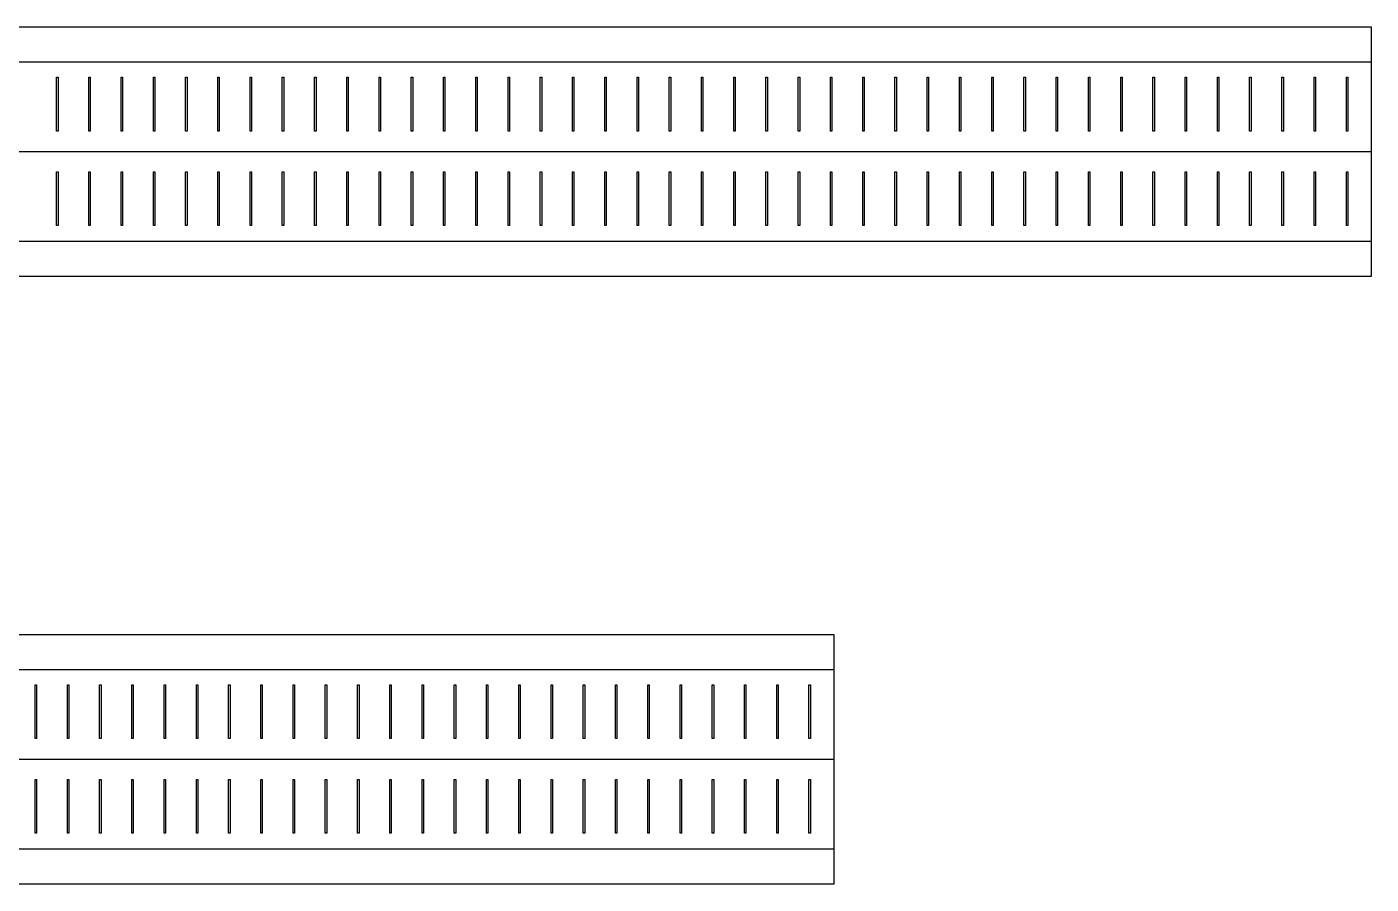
# Model space of a CAD drawing. Header units: millimetres. Extents: x 3 to 2190, y -6317 to 0.
# Drawn here: x 1594.8 to 1970, y -708.8 to -469.4 of the extents above; entities that cross this region are included whole.
import ezdxf

# ---------------------------------------------------------------- set-up
doc = ezdxf.new("R2010")
doc.units = ezdxf.units.MM
for name, color, linetype in [('IV_BEND_DOWN', 1, 'Continuous'), ('IV_INTERIOR_PROFILES', 7, 'Continuous'), ('IV_OUTER_PROFILE', 7, 'Continuous')]:
    doc.layers.add(name, color=color, linetype=linetype)

msp = doc.modelspace()

# ---------------------------------------------------------------- linework, layer by layer
at = {"layer": 'IV_BEND_DOWN'}
for p, q in [((1040, -479.14), (1970, -479.14)), ((1040, -504.21), (1970, -504.21)), ((1040, -529.28), (1970, -529.28)), ((1040, -648.85), (1820, -648.85)), ((1040, -673.92), (1820, -673.92)), ((1040, -698.98), (1820, -698.98))]:
    msp.add_line(p, q, dxfattribs=at)
at = {"layer": 'IV_INTERIOR_PROFILES'}
for p, q in [((1603.1, -483.5), (1603.5, -483.5)), ((1603.1, -498.5), (1603.1, -483.5)), ((1603.5, -483.5), (1603.5, -498.5)), ((1612.1, -483.5), (1612.5, -483.5)), ((1612.1, -498.5), (1612.1, -483.5)), ((1612.5, -483.5), (1612.5, -498.5)), ((1621.1, -483.5), (1621.5, -483.5)), ((1621.1, -498.5), (1621.1, -483.5)), ((1621.5, -483.5), (1621.5, -498.5)), ((1630.1, -483.5), (1630.5, -483.5)), ((1630.1, -498.5), (1630.1, -483.5)), ((1630.5, -483.5), (1630.5, -498.5)), ((1639.1, -483.5), (1639.5, -483.5)), ((1639.1, -498.5), (1639.1, -483.5)), ((1639.5, -483.5), (1639.5, -498.5)), ((1648.1, -483.5), (1648.5, -483.5)), ((1648.1, -498.5), (1648.1, -483.5)), ((1648.5, -483.5), (1648.5, -498.5)), ((1657.1, -483.5), (1657.5, -483.5)), ((1657.1, -498.5), (1657.1, -483.5)), ((1657.5, -483.5), (1657.5, -498.5)), ((1666.1, -483.5), (1666.5, -483.5)), ((1666.1, -498.5), (1666.1, -483.5)), ((1666.5, -483.5), (1666.5, -498.5)), ((1675.1, -483.5), (1675.5, -483.5)), ((1675.1, -498.5), (1675.1, -483.5)), ((1675.5, -483.5), (1675.5, -498.5)), ((1684.1, -483.5), (1684.5, -483.5)), ((1684.1, -498.5), (1684.1, -483.5)), ((1684.5, -483.5), (1684.5, -498.5)), ((1693.1, -483.5), (1693.5, -483.5)), ((1693.1, -498.5), (1693.1, -483.5)), ((1693.5, -483.5), (1693.5, -498.5)), ((1702.1, -483.5), (1702.5, -483.5)), ((1702.1, -498.5), (1702.1, -483.5)), ((1702.5, -483.5), (1702.5, -498.5)), ((1711.1, -483.5), (1711.5, -483.5)), ((1711.1, -498.5), (1711.1, -483.5)), ((1711.5, -483.5), (1711.5, -498.5)), ((1720.1, -483.5), (1720.5, -483.5)), ((1720.1, -498.5), (1720.1, -483.5)), ((1720.5, -483.5), (1720.5, -498.5)), ((1729.1, -483.5), (1729.5, -483.5)), ((1729.1, -498.5), (1729.1, -483.5)), ((1729.5, -483.5), (1729.5, -498.5)), ((1738.1, -483.5), (1738.5, -483.5)), ((1738.1, -498.5), (1738.1, -483.5)), ((1738.5, -483.5), (1738.5, -498.5)), ((1747.1, -483.5), (1747.5, -483.5)), ((1747.1, -498.5), (1747.1, -483.5)), ((1747.5, -483.5), (1747.5, -498.5)), ((1756.1, -483.5), (1756.5, -483.5)), ((1756.1, -498.5), (1756.1, -483.5)), ((1756.5, -483.5), (1756.5, -498.5)), ((1765.1, -483.5), (1765.5, -483.5)), ((1765.1, -498.5), (1765.1, -483.5)), ((1765.5, -483.5), (1765.5, -498.5)), ((1774.1, -483.5), (1774.5, -483.5)), ((1774.1, -498.5), (1774.1, -483.5)), ((1774.5, -483.5), (1774.5, -498.5)), ((1783.1, -483.5), (1783.5, -483.5)), ((1783.1, -498.5), (1783.1, -483.5)), ((1783.5, -483.5), (1783.5, -498.5)), ((1792.1, -483.5), (1792.5, -483.5)), ((1792.1, -498.5), (1792.1, -483.5)), ((1792.5, -483.5), (1792.5, -498.5)), ((1801.1, -483.5), (1801.5, -483.5)), ((1801.1, -498.5), (1801.1, -483.5)), ((1801.5, -483.5), (1801.5, -498.5)), ((1810.1, -483.5), (1810.5, -483.5)), ((1810.1, -498.5), (1810.1, -483.5)), ((1810.5, -483.5), (1810.5, -498.5)), ((1819.1, -483.5), (1819.5, -483.5)), ((1819.1, -498.5), (1819.1, -483.5)), ((1819.5, -483.5), (1819.5, -498.5)), ((1828.1, -483.5), (1828.5, -483.5)), ((1828.1, -498.5), (1828.1, -483.5)), ((1828.5, -483.5), (1828.5, -498.5)), ((1837.1, -483.5), (1837.5, -483.5)), ((1837.1, -498.5), (1837.1, -483.5)), ((1837.5, -483.5), (1837.5, -498.5)), ((1846.1, -483.5), (1846.5, -483.5)), ((1846.1, -498.5), (1846.1, -483.5)), ((1846.5, -483.5), (1846.5, -498.5)), ((1855.1, -483.5), (1855.5, -483.5)), ((1855.1, -498.5), (1855.1, -483.5)), ((1855.5, -483.5), (1855.5, -498.5)), ((1864.1, -483.5), (1864.5, -483.5)), ((1864.1, -498.5), (1864.1, -483.5)), ((1864.5, -483.5), (1864.5, -498.5)), ((1873.1, -483.5), (1873.5, -483.5)), ((1873.1, -498.5), (1873.1, -483.5)), ((1873.5, -483.5), (1873.5, -498.5)), ((1882.1, -483.5), (1882.5, -483.5)), ((1882.1, -498.5), (1882.1, -483.5)), ((1882.5, -483.5), (1882.5, -498.5)), ((1891.1, -483.5), (1891.5, -483.5)), ((1891.1, -498.5), (1891.1, -483.5)), ((1891.5, -483.5), (1891.5, -498.5)), ((1900.1, -483.5), (1900.5, -483.5)), ((1900.1, -498.5), (1900.1, -483.5)), ((1900.5, -483.5), (1900.5, -498.5)), ((1909.1, -483.5), (1909.5, -483.5)), ((1909.1, -498.5), (1909.1, -483.5)), ((1909.5, -483.5), (1909.5, -498.5)), ((1918.1, -483.5), (1918.5, -483.5)), ((1918.1, -498.5), (1918.1, -483.5)), ((1918.5, -483.5), (1918.5, -498.5)), ((1927.1, -483.5), (1927.5, -483.5)), ((1927.1, -498.5), (1927.1, -483.5)), ((1927.5, -483.5), (1927.5, -498.5)), ((1936.1, -483.5), (1936.5, -483.5)), ((1936.1, -498.5), (1936.1, -483.5)), ((1936.5, -483.5), (1936.5, -498.5)), ((1945.1, -483.5), (1945.5, -483.5)), ((1945.1, -498.5), (1945.1, -483.5)), ((1945.5, -483.5), (1945.5, -498.5)), ((1954.1, -483.5), (1954.5, -483.5)), ((1954.1, -498.5), (1954.1, -483.5)), ((1954.5, -483.5), (1954.5, -498.5)), ((1963.1, -483.5), (1963.5, -483.5)), ((1963.1, -498.5), (1963.1, -483.5)), ((1963.5, -483.5), (1963.5, -498.5)), ((1603.5, -498.5), (1603.1, -498.5)), ((1612.5, -498.5), (1612.1, -498.5)), ((1621.5, -498.5), (1621.1, -498.5)), ((1630.5, -498.5), (1630.1, -498.5)), ((1639.5, -498.5), (1639.1, -498.5)), ((1648.5, -498.5), (1648.1, -498.5)), ((1657.5, -498.5), (1657.1, -498.5)), ((1666.5, -498.5), (1666.1, -498.5)), ((1675.5, -498.5), (1675.1, -498.5)), ((1684.5, -498.5), (1684.1, -498.5)), ((1693.5, -498.5), (1693.1, -498.5)), ((1702.5, -498.5), (1702.1, -498.5)), ((1711.5, -498.5), (1711.1, -498.5)), ((1720.5, -498.5), (1720.1, -498.5)), ((1729.5, -498.5), (1729.1, -498.5)), ((1738.5, -498.5), (1738.1, -498.5)), ((1747.5, -498.5), (1747.1, -498.5)), ((1756.5, -498.5), (1756.1, -498.5)), ((1765.5, -498.5), (1765.1, -498.5)), ((1774.5, -498.5), (1774.1, -498.5)), ((1783.5, -498.5), (1783.1, -498.5)), ((1792.5, -498.5), (1792.1, -498.5)), ((1801.5, -498.5), (1801.1, -498.5)), ((1810.5, -498.5), (1810.1, -498.5)), ((1819.5, -498.5), (1819.1, -498.5)), ((1828.5, -498.5), (1828.1, -498.5)), ((1837.5, -498.5), (1837.1, -498.5)), ((1846.5, -498.5), (1846.1, -498.5)), ((1855.5, -498.5), (1855.1, -498.5)), ((1864.5, -498.5), (1864.1, -498.5)), ((1873.5, -498.5), (1873.1, -498.5)), ((1882.5, -498.5), (1882.1, -498.5)), ((1891.5, -498.5), (1891.1, -498.5)), ((1900.5, -498.5), (1900.1, -498.5)), ((1909.5, -498.5), (1909.1, -498.5)), ((1918.5, -498.5), (1918.1, -498.5)), ((1927.5, -498.5), (1927.1, -498.5)), ((1936.5, -498.5), (1936.1, -498.5)), ((1945.5, -498.5), (1945.1, -498.5)), ((1954.5, -498.5), (1954.1, -498.5)), ((1963.5, -498.5), (1963.1, -498.5)), ((1603.1, -509.92), (1603.5, -509.92)), ((1603.1, -524.92), (1603.1, -509.92)), ((1603.5, -509.92), (1603.5, -524.92)), ((1612.1, -509.92), (1612.5, -509.92)), ((1612.1, -524.92), (1612.1, -509.92)), ((1612.5, -509.92), (1612.5, -524.92)), ((1621.1, -509.92), (1621.5, -509.92)), ((1621.1, -524.92), (1621.1, -509.92)), ((1621.5, -509.92), (1621.5, -524.92)), ((1630.1, -509.92), (1630.5, -509.92)), ((1630.1, -524.92), (1630.1, -509.92)), ((1630.5, -509.92), (1630.5, -524.92)), ((1639.1, -509.92), (1639.5, -509.92)), ((1639.1, -524.92), (1639.1, -509.92)), ((1639.5, -509.92), (1639.5, -524.92)), ((1648.1, -509.92), (1648.5, -509.92)), ((1648.1, -524.92), (1648.1, -509.92)), ((1648.5, -509.92), (1648.5, -524.92)), ((1657.1, -509.92), (1657.5, -509.92)), ((1657.1, -524.92), (1657.1, -509.92)), ((1657.5, -509.92), (1657.5, -524.92)), ((1666.1, -509.92), (1666.5, -509.92)), ((1666.1, -524.92), (1666.1, -509.92)), ((1666.5, -509.92), (1666.5, -524.92)), ((1675.1, -509.92), (1675.5, -509.92)), ((1675.1, -524.92), (1675.1, -509.92)), ((1675.5, -509.92), (1675.5, -524.92)), ((1684.1, -509.92), (1684.5, -509.92)), ((1684.1, -524.92), (1684.1, -509.92)), ((1684.5, -509.92), (1684.5, -524.92)), ((1693.1, -509.92), (1693.5, -509.92)), ((1693.1, -524.92), (1693.1, -509.92)), ((1693.5, -509.92), (1693.5, -524.92)), ((1702.1, -509.92), (1702.5, -509.92)), ((1702.1, -524.92), (1702.1, -509.92)), ((1702.5, -509.92), (1702.5, -524.92)), ((1711.1, -509.92), (1711.5, -509.92)), ((1711.1, -524.92), (1711.1, -509.92)), ((1711.5, -509.92), (1711.5, -524.92)), ((1720.1, -509.92), (1720.5, -509.92)), ((1720.1, -524.92), (1720.1, -509.92)), ((1720.5, -509.92), (1720.5, -524.92)), ((1729.1, -509.92), (1729.5, -509.92)), ((1729.1, -524.92), (1729.1, -509.92)), ((1729.5, -509.92), (1729.5, -524.92)), ((1738.1, -509.92), (1738.5, -509.92)), ((1738.1, -524.92), (1738.1, -509.92)), ((1738.5, -509.92), (1738.5, -524.92)), ((1747.1, -509.92), (1747.5, -509.92)), ((1747.1, -524.92), (1747.1, -509.92)), ((1747.5, -509.92), (1747.5, -524.92)), ((1756.1, -509.92), (1756.5, -509.92)), ((1756.1, -524.92), (1756.1, -509.92)), ((1756.5, -509.92), (1756.5, -524.92)), ((1765.1, -509.92), (1765.5, -509.92)), ((1765.1, -524.92), (1765.1, -509.92)), ((1765.5, -509.92), (1765.5, -524.92)), ((1774.1, -509.92), (1774.5, -509.92)), ((1774.1, -524.92), (1774.1, -509.92)), ((1774.5, -509.92), (1774.5, -524.92)), ((1783.1, -509.92), (1783.5, -509.92)), ((1783.1, -524.92), (1783.1, -509.92)), ((1783.5, -509.92), (1783.5, -524.92)), ((1792.1, -509.92), (1792.5, -509.92)), ((1792.1, -524.92), (1792.1, -509.92)), ((1792.5, -509.92), (1792.5, -524.92)), ((1801.1, -509.92), (1801.5, -509.92)), ((1801.1, -524.92), (1801.1, -509.92)), ((1801.5, -509.92), (1801.5, -524.92)), ((1810.1, -509.92), (1810.5, -509.92)), ((1810.1, -524.92), (1810.1, -509.92)), ((1810.5, -509.92), (1810.5, -524.92)), ((1819.1, -509.92), (1819.5, -509.92)), ((1819.1, -524.92), (1819.1, -509.92)), ((1819.5, -509.92), (1819.5, -524.92)), ((1828.1, -509.92), (1828.5, -509.92)), ((1828.1, -524.92), (1828.1, -509.92)), ((1828.5, -509.92), (1828.5, -524.92)), ((1837.1, -509.92), (1837.5, -509.92)), ((1837.1, -524.92), (1837.1, -509.92)), ((1837.5, -509.92), (1837.5, -524.92)), ((1846.1, -509.92), (1846.5, -509.92)), ((1846.1, -524.92), (1846.1, -509.92)), ((1846.5, -509.92), (1846.5, -524.92)), ((1855.1, -509.92), (1855.5, -509.92)), ((1855.1, -524.92), (1855.1, -509.92)), ((1855.5, -509.92), (1855.5, -524.92)), ((1864.1, -509.92), (1864.5, -509.92)), ((1864.1, -524.92), (1864.1, -509.92)), ((1864.5, -509.92), (1864.5, -524.92)), ((1873.1, -509.92), (1873.5, -509.92)), ((1873.1, -524.92), (1873.1, -509.92)), ((1873.5, -509.92), (1873.5, -524.92)), ((1882.1, -509.92), (1882.5, -509.92)), ((1882.1, -524.92), (1882.1, -509.92)), ((1882.5, -509.92), (1882.5, -524.92)), ((1891.1, -509.92), (1891.5, -509.92)), ((1891.1, -524.92), (1891.1, -509.92)), ((1891.5, -509.92), (1891.5, -524.92)), ((1900.1, -509.92), (1900.5, -509.92)), ((1900.1, -524.92), (1900.1, -509.92)), ((1900.5, -509.92), (1900.5, -524.92)), ((1909.1, -509.92), (1909.5, -509.92)), ((1909.1, -524.92), (1909.1, -509.92)), ((1909.5, -509.92), (1909.5, -524.92)), ((1918.1, -509.92), (1918.5, -509.92)), ((1918.1, -524.92), (1918.1, -509.92)), ((1918.5, -509.92), (1918.5, -524.92)), ((1927.1, -509.92), (1927.5, -509.92)), ((1927.1, -524.92), (1927.1, -509.92)), ((1927.5, -509.92), (1927.5, -524.92)), ((1936.1, -509.92), (1936.5, -509.92)), ((1936.1, -524.92), (1936.1, -509.92)), ((1936.5, -509.92), (1936.5, -524.92)), ((1945.1, -509.92), (1945.5, -509.92)), ((1945.1, -524.92), (1945.1, -509.92)), ((1945.5, -509.92), (1945.5, -524.92)), ((1954.1, -509.92), (1954.5, -509.92)), ((1954.1, -524.92), (1954.1, -509.92)), ((1954.5, -509.92), (1954.5, -524.92)), ((1963.1, -509.92), (1963.5, -509.92)), ((1963.1, -524.92), (1963.1, -509.92)), ((1963.5, -509.92), (1963.5, -524.92)), ((1603.5, -524.92), (1603.1, -524.92)), ((1612.5, -524.92), (1612.1, -524.92)), ((1621.5, -524.92), (1621.1, -524.92)), ((1630.5, -524.92), (1630.1, -524.92)), ((1639.5, -524.92), (1639.1, -524.92)), ((1648.5, -524.92), (1648.1, -524.92)), ((1657.5, -524.92), (1657.1, -524.92)), ((1666.5, -524.92), (1666.1, -524.92)), ((1675.5, -524.92), (1675.1, -524.92)), ((1684.5, -524.92), (1684.1, -524.92)), ((1693.5, -524.92), (1693.1, -524.92)), ((1702.5, -524.92), (1702.1, -524.92)), ((1711.5, -524.92), (1711.1, -524.92)), ((1720.5, -524.92), (1720.1, -524.92)), ((1729.5, -524.92), (1729.1, -524.92)), ((1738.5, -524.92), (1738.1, -524.92)), ((1747.5, -524.92), (1747.1, -524.92)), ((1756.5, -524.92), (1756.1, -524.92)), ((1765.5, -524.92), (1765.1, -524.92)), ((1774.5, -524.92), (1774.1, -524.92)), ((1783.5, -524.92), (1783.1, -524.92)), ((1792.5, -524.92), (1792.1, -524.92)), ((1801.5, -524.92), (1801.1, -524.92)), ((1810.5, -524.92), (1810.1, -524.92)), ((1819.5, -524.92), (1819.1, -524.92)), ((1828.5, -524.92), (1828.1, -524.92)), ((1837.5, -524.92), (1837.1, -524.92)), ((1846.5, -524.92), (1846.1, -524.92)), ((1855.5, -524.92), (1855.1, -524.92)), ((1864.5, -524.92), (1864.1, -524.92)), ((1873.5, -524.92), (1873.1, -524.92)), ((1882.5, -524.92), (1882.1, -524.92)), ((1891.5, -524.92), (1891.1, -524.92)), ((1900.5, -524.92), (1900.1, -524.92)), ((1909.5, -524.92), (1909.1, -524.92)), ((1918.5, -524.92), (1918.1, -524.92)), ((1927.5, -524.92), (1927.1, -524.92)), ((1936.5, -524.92), (1936.1, -524.92)), ((1945.5, -524.92), (1945.1, -524.92)), ((1954.5, -524.92), (1954.1, -524.92)), ((1963.5, -524.92), (1963.1, -524.92)), ((1597.1, -653.2), (1597.5, -653.2)), ((1597.1, -668.2), (1597.1, -653.2)), ((1597.5, -653.2), (1597.5, -668.2)), ((1606.1, -653.2), (1606.5, -653.2)), ((1606.1, -668.2), (1606.1, -653.2)), ((1606.5, -653.2), (1606.5, -668.2)), ((1615.1, -653.2), (1615.5, -653.2)), ((1615.1, -668.2), (1615.1, -653.2)), ((1615.5, -653.2), (1615.5, -668.2)), ((1624.1, -653.2), (1624.5, -653.2)), ((1624.1, -668.2), (1624.1, -653.2)), ((1624.5, -653.2), (1624.5, -668.2)), ((1633.1, -653.2), (1633.5, -653.2)), ((1633.1, -668.2), (1633.1, -653.2)), ((1633.5, -653.2), (1633.5, -668.2)), ((1642.1, -653.2), (1642.5, -653.2)), ((1642.1, -668.2), (1642.1, -653.2)), ((1642.5, -653.2), (1642.5, -668.2)), ((1651.1, -653.2), (1651.5, -653.2)), ((1651.1, -668.2), (1651.1, -653.2)), ((1651.5, -653.2), (1651.5, -668.2)), ((1660.1, -653.2), (1660.5, -653.2)), ((1660.1, -668.2), (1660.1, -653.2)), ((1660.5, -653.2), (1660.5, -668.2)), ((1669.1, -653.2), (1669.5, -653.2)), ((1669.1, -668.2), (1669.1, -653.2)), ((1669.5, -653.2), (1669.5, -668.2)), ((1678.1, -653.2), (1678.5, -653.2)), ((1678.1, -668.2), (1678.1, -653.2)), ((1678.5, -653.2), (1678.5, -668.2)), ((1687.1, -653.2), (1687.5, -653.2)), ((1687.1, -668.2), (1687.1, -653.2)), ((1687.5, -653.2), (1687.5, -668.2)), ((1696.1, -653.2), (1696.5, -653.2)), ((1696.1, -668.2), (1696.1, -653.2)), ((1696.5, -653.2), (1696.5, -668.2)), ((1705.1, -653.2), (1705.5, -653.2)), ((1705.1, -668.2), (1705.1, -653.2)), ((1705.5, -653.2), (1705.5, -668.2)), ((1714.1, -653.2), (1714.5, -653.2)), ((1714.1, -668.2), (1714.1, -653.2)), ((1714.5, -653.2), (1714.5, -668.2)), ((1723.1, -653.2), (1723.5, -653.2)), ((1723.1, -668.2), (1723.1, -653.2)), ((1723.5, -653.2), (1723.5, -668.2)), ((1732.1, -653.2), (1732.5, -653.2)), ((1732.1, -668.2), (1732.1, -653.2)), ((1732.5, -653.2), (1732.5, -668.2)), ((1741.1, -653.2), (1741.5, -653.2)), ((1741.1, -668.2), (1741.1, -653.2)), ((1741.5, -653.2), (1741.5, -668.2)), ((1750.1, -653.2), (1750.5, -653.2)), ((1750.1, -668.2), (1750.1, -653.2)), ((1750.5, -653.2), (1750.5, -668.2)), ((1759.1, -653.2), (1759.5, -653.2)), ((1759.1, -668.2), (1759.1, -653.2)), ((1759.5, -653.2), (1759.5, -668.2)), ((1768.1, -653.2), (1768.5, -653.2)), ((1768.1, -668.2), (1768.1, -653.2)), ((1768.5, -653.2), (1768.5, -668.2)), ((1777.1, -653.2), (1777.5, -653.2)), ((1777.1, -668.2), (1777.1, -653.2)), ((1777.5, -653.2), (1777.5, -668.2)), ((1786.1, -653.2), (1786.5, -653.2)), ((1786.1, -668.2), (1786.1, -653.2)), ((1786.5, -653.2), (1786.5, -668.2)), ((1795.1, -653.2), (1795.5, -653.2)), ((1795.1, -668.2), (1795.1, -653.2)), ((1795.5, -653.2), (1795.5, -668.2)), ((1804.1, -653.2), (1804.5, -653.2)), ((1804.1, -668.2), (1804.1, -653.2)), ((1804.5, -653.2), (1804.5, -668.2)), ((1813.1, -653.2), (1813.5, -653.2)), ((1813.1, -668.2), (1813.1, -653.2)), ((1813.5, -653.2), (1813.5, -668.2)), ((1597.5, -668.2), (1597.1, -668.2)), ((1606.5, -668.2), (1606.1, -668.2)), ((1615.5, -668.2), (1615.1, -668.2)), ((1624.5, -668.2), (1624.1, -668.2)), ((1633.5, -668.2), (1633.1, -668.2)), ((1642.5, -668.2), (1642.1, -668.2)), ((1651.5, -668.2), (1651.1, -668.2)), ((1660.5, -668.2), (1660.1, -668.2)), ((1669.5, -668.2), (1669.1, -668.2)), ((1678.5, -668.2), (1678.1, -668.2)), ((1687.5, -668.2), (1687.1, -668.2)), ((1696.5, -668.2), (1696.1, -668.2)), ((1705.5, -668.2), (1705.1, -668.2)), ((1714.5, -668.2), (1714.1, -668.2)), ((1723.5, -668.2), (1723.1, -668.2)), ((1732.5, -668.2), (1732.1, -668.2)), ((1741.5, -668.2), (1741.1, -668.2)), ((1750.5, -668.2), (1750.1, -668.2)), ((1759.5, -668.2), (1759.1, -668.2)), ((1768.5, -668.2), (1768.1, -668.2)), ((1777.5, -668.2), (1777.1, -668.2)), ((1786.5, -668.2), (1786.1, -668.2)), ((1795.5, -668.2), (1795.1, -668.2)), ((1804.5, -668.2), (1804.1, -668.2)), ((1813.5, -668.2), (1813.1, -668.2)), ((1597.1, -679.63), (1597.5, -679.63)), ((1597.1, -694.63), (1597.1, -679.63)), ((1597.5, -679.63), (1597.5, -694.63)), ((1606.1, -679.63), (1606.5, -679.63)), ((1606.1, -694.63), (1606.1, -679.63)), ((1606.5, -679.63), (1606.5, -694.63)), ((1615.1, -679.63), (1615.5, -679.63)), ((1615.1, -694.63), (1615.1, -679.63)), ((1615.5, -679.63), (1615.5, -694.63)), ((1624.1, -679.63), (1624.5, -679.63)), ((1624.1, -694.63), (1624.1, -679.63)), ((1624.5, -679.63), (1624.5, -694.63)), ((1633.1, -679.63), (1633.5, -679.63)), ((1633.1, -694.63), (1633.1, -679.63)), ((1633.5, -679.63), (1633.5, -694.63)), ((1642.1, -679.63), (1642.5, -679.63)), ((1642.1, -694.63), (1642.1, -679.63)), ((1642.5, -679.63), (1642.5, -694.63)), ((1651.1, -679.63), (1651.5, -679.63)), ((1651.1, -694.63), (1651.1, -679.63)), ((1651.5, -679.63), (1651.5, -694.63)), ((1660.1, -679.63), (1660.5, -679.63)), ((1660.1, -694.63), (1660.1, -679.63)), ((1660.5, -679.63), (1660.5, -694.63)), ((1669.1, -679.63), (1669.5, -679.63)), ((1669.1, -694.63), (1669.1, -679.63)), ((1669.5, -679.63), (1669.5, -694.63)), ((1678.1, -679.63), (1678.5, -679.63)), ((1678.1, -694.63), (1678.1, -679.63)), ((1678.5, -679.63), (1678.5, -694.63)), ((1687.1, -679.63), (1687.5, -679.63)), ((1687.1, -694.63), (1687.1, -679.63)), ((1687.5, -679.63), (1687.5, -694.63)), ((1696.1, -679.63), (1696.5, -679.63)), ((1696.1, -694.63), (1696.1, -679.63)), ((1696.5, -679.63), (1696.5, -694.63)), ((1705.1, -679.63), (1705.5, -679.63)), ((1705.1, -694.63), (1705.1, -679.63)), ((1705.5, -679.63), (1705.5, -694.63)), ((1714.1, -679.63), (1714.5, -679.63)), ((1714.1, -694.63), (1714.1, -679.63)), ((1714.5, -679.63), (1714.5, -694.63)), ((1723.1, -679.63), (1723.5, -679.63)), ((1723.1, -694.63), (1723.1, -679.63)), ((1723.5, -679.63), (1723.5, -694.63)), ((1732.1, -679.63), (1732.5, -679.63)), ((1732.1, -694.63), (1732.1, -679.63)), ((1732.5, -679.63), (1732.5, -694.63)), ((1741.1, -679.63), (1741.5, -679.63)), ((1741.1, -694.63), (1741.1, -679.63)), ((1741.5, -679.63), (1741.5, -694.63)), ((1750.1, -679.63), (1750.5, -679.63)), ((1750.1, -694.63), (1750.1, -679.63)), ((1750.5, -679.63), (1750.5, -694.63)), ((1759.1, -679.63), (1759.5, -679.63)), ((1759.1, -694.63), (1759.1, -679.63)), ((1759.5, -679.63), (1759.5, -694.63)), ((1768.1, -679.63), (1768.5, -679.63)), ((1768.1, -694.63), (1768.1, -679.63)), ((1768.5, -679.63), (1768.5, -694.63)), ((1777.1, -679.63), (1777.5, -679.63)), ((1777.1, -694.63), (1777.1, -679.63)), ((1777.5, -679.63), (1777.5, -694.63)), ((1786.1, -679.63), (1786.5, -679.63)), ((1786.1, -694.63), (1786.1, -679.63)), ((1786.5, -679.63), (1786.5, -694.63)), ((1795.1, -679.63), (1795.5, -679.63)), ((1795.1, -694.63), (1795.1, -679.63)), ((1795.5, -679.63), (1795.5, -694.63)), ((1804.1, -679.63), (1804.5, -679.63)), ((1804.1, -694.63), (1804.1, -679.63)), ((1804.5, -679.63), (1804.5, -694.63)), ((1813.1, -679.63), (1813.5, -679.63)), ((1813.1, -694.63), (1813.1, -679.63)), ((1813.5, -679.63), (1813.5, -694.63)), ((1597.5, -694.63), (1597.1, -694.63)), ((1606.5, -694.63), (1606.1, -694.63)), ((1615.5, -694.63), (1615.1, -694.63)), ((1624.5, -694.63), (1624.1, -694.63)), ((1633.5, -694.63), (1633.1, -694.63)), ((1642.5, -694.63), (1642.1, -694.63)), ((1651.5, -694.63), (1651.1, -694.63)), ((1660.5, -694.63), (1660.1, -694.63)), ((1669.5, -694.63), (1669.1, -694.63)), ((1678.5, -694.63), (1678.1, -694.63)), ((1687.5, -694.63), (1687.1, -694.63)), ((1696.5, -694.63), (1696.1, -694.63)), ((1705.5, -694.63), (1705.1, -694.63)), ((1714.5, -694.63), (1714.1, -694.63)), ((1723.5, -694.63), (1723.1, -694.63)), ((1732.5, -694.63), (1732.1, -694.63)), ((1741.5, -694.63), (1741.1, -694.63)), ((1750.5, -694.63), (1750.1, -694.63)), ((1759.5, -694.63), (1759.1, -694.63)), ((1768.5, -694.63), (1768.1, -694.63)), ((1777.5, -694.63), (1777.1, -694.63)), ((1786.5, -694.63), (1786.1, -694.63)), ((1795.5, -694.63), (1795.1, -694.63)), ((1804.5, -694.63), (1804.1, -694.63)), ((1813.5, -694.63), (1813.1, -694.63))]:
    msp.add_line(p, q, dxfattribs=at)
at = {"layer": 'IV_OUTER_PROFILE'}
for p, q in [((1040, -469.41), (1970, -469.41)), ((1970, -469.41), (1970, -539.12)), ((1970, -539.12), (1040, -539.12)), ((1040, -639.12), (1820, -639.12)), ((1820, -639.12), (1820, -708.83)), ((1820, -708.83), (1040, -708.83))]:
    msp.add_line(p, q, dxfattribs=at)

doc.saveas('drawing.dxf')
